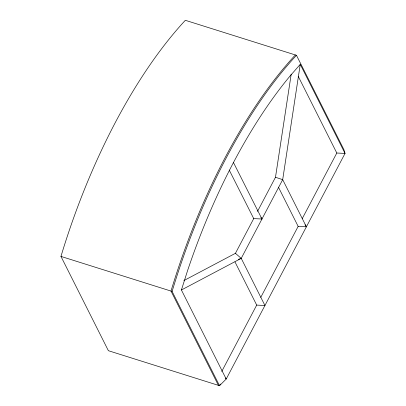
<?xml version="1.0" encoding="UTF-8"?>
<svg xmlns="http://www.w3.org/2000/svg" width="406" height="406" viewBox="0 0 406 406"><rect width="100%" height="100%" fill="white"/><g stroke="black" fill="none" stroke-linecap="round" stroke-linejoin="round"><path stroke-width="0.61" d="M257.495 211.424L275.491 177.265L291.193 74.202M298.177 76.211L336.802 153.016L345.044 153.422L300.252 64.361L282.688 179.65L241.23 258.358L181.411 289.985L226.203 379.042L219.519 385.7L108.377 350.698L60.956 256.414A337.711 141.897 -72.5 0 1 185.324 20.3L296.466 55.302L343.887 149.586L345.044 153.422L226.203 379.042L225.523 378.042M181.411 289.985L187.526 270.766A331.352 139.228 -72.5 0 1 290.224 75.8L300.252 64.361M183.842 280.597L235.429 253.324L253.72 218.601L229.248 170.099M221.742 371.465L256.699 305.094L234.978 261.906M260.774 297.359L298.156 226.386L278.414 187.136M302.231 218.651L336.802 153.016M220.402 384.015L219.519 385.7L172.098 291.417L60.956 256.414M238.393 259.368L241.23 258.358L264.94 305.5L256.699 305.094M253.72 218.601L261.961 219.007L233.465 162.522M298.156 226.386L306.398 226.792L282.688 179.65L275.491 177.265M235.429 253.324L241.23 258.358M305.038 224.787L306.398 226.792M260.941 217.499L261.961 219.007M218.418 385.355L170.997 291.072A337.711 141.897 -72.5 0 1 295.365 54.957M172.098 291.417A337.711 141.897 -72.5 0 1 296.466 55.302"/></g></svg>
